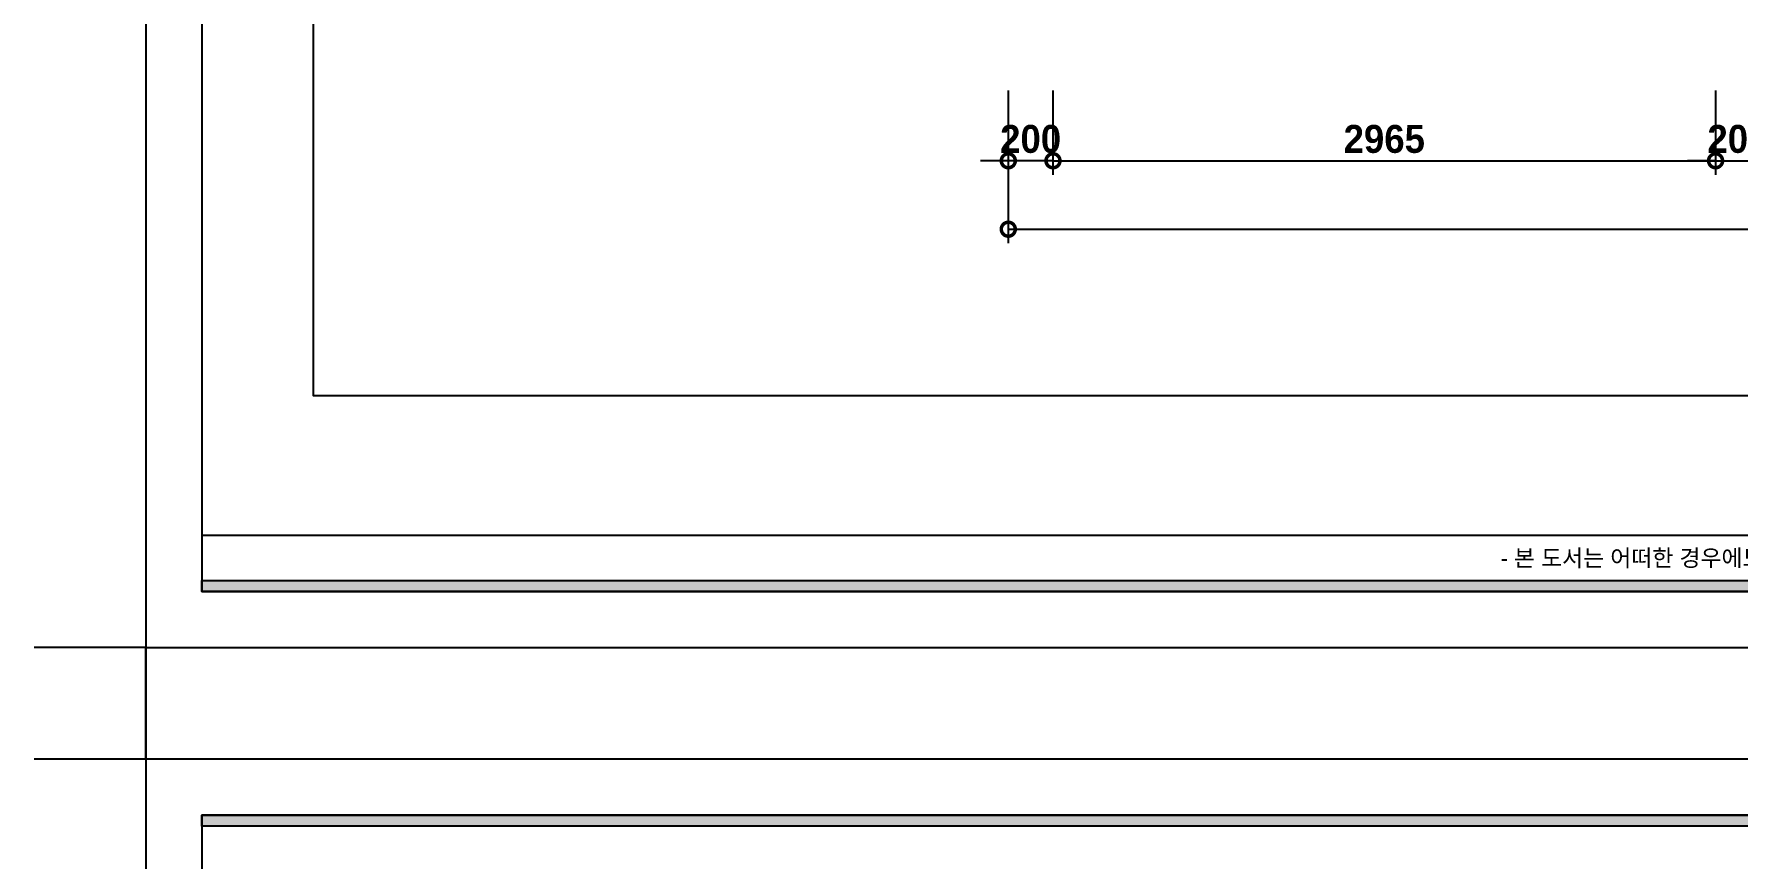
# Model space of a CAD drawing. Header units: inches. Extents: x 7740 to 83056, y -9304 to 75068.
# Drawn here: x 28740 to 36364, y 36299 to 39990 of the extents above; entities that cross this region are included whole.
import ezdxf
from ezdxf.enums import TextEntityAlignment as Align

# ---------------------------------------------------------------- set-up
doc = ezdxf.new("R2010")
doc.units = ezdxf.units.IN
doc.header["$LTSCALE"] = 50
doc.header["$MEASUREMENT"] = 0
for name, color, linetype in [('06-FUR', 6, 'Continuous'), ('07-DIM', 5, 'Continuous'), ('F-SYM', 7, 'Continuous'), ('FORM(YOURNAME)-11', 1, 'Continuous')]:
    doc.layers.add(name, color=color, linetype=linetype)
doc.styles.add('YOURNAME', font='HY울릉도M.TTF')
doc.styles.add('넥슨고딕', font='NEXONLv1GothicBold.ttf')
doc.dimstyles.new('50', dxfattribs={"dimscale": 50, "dimtxt": 2.5, "dimasz": 2.5, "dimexe": 1.25, "dimexo": 2, "dimtad": 1, "dimdec": 0, "dimtxsty": '넥슨고딕', "dimblk": 'DOTSMALL', "dimcen": 2.5, "dimclrd": 1, "dimclre": 1, "dimclrt": 2, "dimadec": 0, "dimazin": 0, "dimtfac": 1, "dimtdec": 0, "dimtix": 1, "dimtmove": 0, "dimatfit": 3, "dimldrblk": 'DOTSMALL', "dimfxl": 0, "dimarcsym": 0})

# ---------------------------------------------------------------- blocks, each defined once
blk = doc.blocks.new('_DOTSMALL')
at = {"color": 0, "linetype": 'ByBlock', "const_width": 0.5}
blk.add_lwpolyline([(-0.0625, 0, 1), (0.0625, 0, 1)], format="xyb", close=True, dxfattribs=at)
blk = doc.blocks.new('*D237')
at = {"layer": '07-DIM', "color": 1, "lineweight": -2}
for p, q in [((33099.3, 39736.7), (33099.3, 39360.4)), ((33299.3, 39736.7), (33299.3, 39360.4)), ((33099.3, 39422.9), (32974.3, 39422.9)), ((33299.3, 39422.9), (33099.3, 39422.9)), ((33299.3, 39422.9), (33424.3, 39422.9))]:
    blk.add_line(p, q, dxfattribs=at)
at = {"layer": 'Defpoints', "color": 0}
for p in [(33099.3, 39836.7), (33299.3, 39836.7), (33099.3, 39422.9)]:
    blk.add_point(p, dxfattribs=at)
at = {"layer": '07-DIM', "color": 1, "lineweight": -2, "xscale": 125, "yscale": 125, "zscale": 125}
blk.add_blockref('_DOTSMALL', (33099.3, 39422.9), dxfattribs=at)
at = {"layer": '07-DIM', "color": 1, "lineweight": -2, "xscale": 125, "yscale": 125, "zscale": 125, "rotation": 180}
blk.add_blockref('_DOTSMALL', (33299.3, 39422.9), dxfattribs=at)
at = {"layer": '07-DIM', "color": 2, "insert": (33199.3, 39519.8), "char_height": 125, "attachment_point": 5, "style": '넥슨고딕'}
blk.add_mtext('200', dxfattribs=at)
blk = doc.blocks.new('*D238')
at = {"layer": '07-DIM', "color": 1, "lineweight": -2}
for p, q in [((33299.3, 39736.7), (33299.3, 39360.4)), ((36264.3, 39736.7), (36264.3, 39360.4)), ((33299.3, 39422.9), (36264.3, 39422.9))]:
    blk.add_line(p, q, dxfattribs=at)
at = {"layer": 'Defpoints', "color": 0}
for p in [(33299.3, 39836.7), (36264.3, 39836.7), (36264.3, 39422.9)]:
    blk.add_point(p, dxfattribs=at)
at = {"layer": '07-DIM', "color": 1, "lineweight": -2, "xscale": 125, "yscale": 125, "zscale": 125, "rotation": 180}
blk.add_blockref('_DOTSMALL', (33299.3, 39422.9), dxfattribs=at)
at = {"layer": '07-DIM', "color": 1, "lineweight": -2, "xscale": 125, "yscale": 125, "zscale": 125}
blk.add_blockref('_DOTSMALL', (36264.3, 39422.9), dxfattribs=at)
at = {"layer": '07-DIM', "color": 2, "insert": (34781.8, 39519.8), "char_height": 125, "attachment_point": 5, "style": '넥슨고딕'}
blk.add_mtext('2965', dxfattribs=at)
blk = doc.blocks.new('*D239')
at = {"layer": '07-DIM', "color": 1, "lineweight": -2}
for p, q in [((36264.3, 39736.7), (36264.3, 39360.4)), ((36464.3, 39736.7), (36464.3, 39360.4)), ((36264.3, 39422.9), (36139.3, 39422.9)), ((36264.3, 39422.9), (36464.3, 39422.9)), ((36464.3, 39422.9), (36589.3, 39422.9))]:
    blk.add_line(p, q, dxfattribs=at)
at = {"layer": 'Defpoints', "color": 0}
for p in [(36264.3, 39836.7), (36464.3, 39836.7), (36464.3, 39422.9)]:
    blk.add_point(p, dxfattribs=at)
at = {"layer": '07-DIM', "color": 1, "lineweight": -2, "xscale": 125, "yscale": 125, "zscale": 125}
blk.add_blockref('_DOTSMALL', (36264.3, 39422.9), dxfattribs=at)
at = {"layer": '07-DIM', "color": 1, "lineweight": -2, "xscale": 125, "yscale": 125, "zscale": 125, "rotation": 180}
blk.add_blockref('_DOTSMALL', (36464.3, 39422.9), dxfattribs=at)
at = {"layer": '07-DIM', "color": 2, "insert": (36364.3, 39519.8), "char_height": 125, "attachment_point": 5, "style": '넥슨고딕'}
blk.add_mtext('200', dxfattribs=at)
blk = doc.blocks.new('*D266')
at = {"layer": '07-DIM', "color": 1, "lineweight": -2}
for p, q in [((33099.3, 39736.7), (33099.3, 39054.1)), ((44225.3, 39736.7), (44225.3, 39054.1)), ((33099.3, 39116.6), (44225.3, 39116.6))]:
    blk.add_line(p, q, dxfattribs=at)
at = {"layer": 'Defpoints', "color": 0}
for p in [(33099.3, 39836.7), (44225.3, 39836.7), (44225.3, 39116.6)]:
    blk.add_point(p, dxfattribs=at)
at = {"layer": '07-DIM', "color": 1, "lineweight": -2, "xscale": 125, "yscale": 125, "zscale": 125, "rotation": 180}
blk.add_blockref('_DOTSMALL', (33099.3, 39116.6), dxfattribs=at)
at = {"layer": '07-DIM', "color": 1, "lineweight": -2, "xscale": 125, "yscale": 125, "zscale": 125}
blk.add_blockref('_DOTSMALL', (44225.3, 39116.6), dxfattribs=at)
at = {"layer": '07-DIM', "color": 2, "insert": (38662.3, 39213.5), "char_height": 125, "attachment_point": 5, "style": '넥슨고딕'}
blk.add_mtext('11126', dxfattribs=at)
blk = doc.blocks.new('FORM-PLAN')
at = {"layer": 'FORM(YOURNAME)-11'}
h = blk.add_hatch(color=256, dxfattribs=at)
h.dxf.hatch_style = 1
h.paths.add_polyline_path([(-71444, 55115), (10556, 55115), (10556, 54915), (-71444, 54915)])
h.paths.add_polyline_path([(-71444, -2085), (10556, -2085), (10556, -2285), (-71444, -2285)])
at = {"layer": 'Defpoints', "color": 158}
blk.add_line((1346, -1285), (-71444, -1285), dxfattribs=at)
at = {"layer": 'Defpoints', "color": 1}
for points in [[(-72444, 58115), (-72444, 56115), (-74444, 56115)], [(-72444, -5285), (-72444, -3285), (-74444, -3285)]]:
    blk.add_lwpolyline(points, dxfattribs=at)
at = {"layer": 'Defpoints', "color": 158}
for points in [[(-71444, -2285), (10556, -2285), (10556, 55115), (-71444, 55115)], [(-69444, 53115), (-64, 53115), (-64, 1215), (-69444, 1215)]]:
    blk.add_lwpolyline(points, close=True, dxfattribs=at)
at = {"layer": 'FORM(YOURNAME)-11', "color": 250}
blk.add_lwpolyline([(-72444, -3285), (11556, -3285), (11556, 56115), (-72444, 56115)], close=True, dxfattribs=at)
at = {"layer": 'FORM(YOURNAME)-11'}
for points in [[(-71444, 55115), (10556, 55115), (10556, 54915), (-71444, 54915)], [(-71444, -2085), (10556, -2085), (10556, -2285), (-71444, -2285)]]:
    blk.add_lwpolyline(points, close=True, dxfattribs=at)
at = {"layer": 'FORM(YOURNAME)-11', "color": 1, "style": 'YOURNAME'}
blk.add_text("- 본 도서는 어떠한 경우에도 무단으로 도용할 수 없으며 도용시 '지적재산권' 보호에 관한 법률에 의거, 법적 분쟁이 발생합니다.  또한 본 도서에 관한 모든 저작권은 당사에 있습니다. -", height=300, dxfattribs=at).set_placement((-32990, -1685), align=Align.MIDDLE_CENTER)
at = {"layer": 'FORM(YOURNAME)-11', "color": 3, "style": 'YOURNAME'}
for tag, height, p in [('1', 450, (9905, 18188)), ('2', 450, (9905, 17544)), ('3', 450, (9905, 16257)), ('4', 450, (9905, 14326)), ('5', 515, (9905, 12009)), ('6', 515, (9905, 9757)), ('7', 515, (9905, 7504)), ('8', 515, (9905, 5252)), ('9', 515, (9905, 2999)), ('10', 515, (5655, 811)), ('11', 515, (9905, 747)), ('12', 515, (5655, -1441)), ('13', 515, (9905, -1441))]:
    blk.add_attdef(tag, text='', height=height, dxfattribs=at).set_placement(p, align=Align.MIDDLE_RIGHT)
blk = doc.blocks.new('*U807')
at = {"layer": 'F-SYM', "xscale": 0.2500000000000001, "yscale": 0.2500000000000001, "zscale": 0.2500000000000001}
blk.add_blockref('FORM-PLAN', (47350.9, 38066.9), dxfattribs=at)
blk = doc.blocks.new('*U808')
at = {"layer": 'F-SYM', "xscale": 0.2500000000000001, "yscale": 0.2500000000000001, "zscale": 0.2500000000000001}
blk.add_blockref('FORM-PLAN', (47350.9, 22716.9), dxfattribs=at)

msp = doc.modelspace()

# ---------------------------------------------------------------- block references
at = {"layer": '06-FUR'}
for name in ['*U807', '*U808']:
    msp.add_blockref(name, (0, 0), dxfattribs=at)

# ---------------------------------------------------------------- dimensions: what is measured, and where the dimension line sits
at = {"layer": '07-DIM'}
for base, p1, p2, picture, middle in [((33099.3, 39422.9), (33299.3, 39836.7), (33099.3, 39836.7), '*D237', (33199.3, 39519.8)), ((44225.3, 39116.6), (33099.3, 39836.7), (44225.3, 39836.7), '*D266', (38662.3, 39213.5)), ((36264.3, 39422.9), (33299.3, 39836.7), (36264.3, 39836.7), '*D238', (34781.8, 39519.8)), ((36464.3, 39422.9), (36264.3, 39836.7), (36464.3, 39836.7), '*D239', (36364.3, 39519.8))]:
    dim = msp.add_linear_dim(base=base, p1=p1, p2=p2, dimstyle='50', dxfattribs=at)
    dim.commit()
    dim.dimension.update_dxf_attribs({"geometry": picture, "text_midpoint": middle})

doc.saveas('drawing.dxf')
